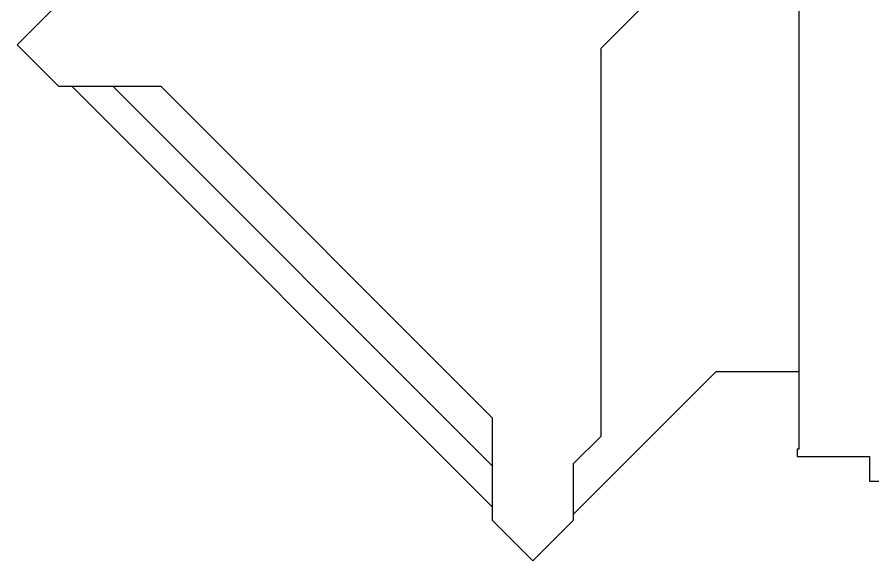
# Model space of a CAD drawing. Header units: inches. Extents: x -59 to 5673, y -29 to 4299.
# Drawn here: x -3 to 2807, y -29 to 1755 of the extents above; entities that cross this region are included whole.
import ezdxf

# ---------------------------------------------------------------- set-up
doc = ezdxf.new("R2010")
doc.units = ezdxf.units.IN
doc.header["$LTSCALE"] = 96
doc.header["$MEASUREMENT"] = 0
doc.layers.add('A-ROOF-LEVL-THIN', color=1, linetype='Continuous')

msp = doc.modelspace()

# ---------------------------------------------------------------- linework, layer by layer
at = {"layer": 'A-ROOF-LEVL-THIN'}
for p, q in [((1556.8, 148.4), (176.7, 1528.5)), ((1556.8, 283.2), (311.4, 1528.5)), ((1824, 124.3), (2292.2, 592.5)), ((2292.2, 592.5), (2563.3, 592.5))]:
    msp.add_line(p, q, dxfattribs=at)
msp.add_lwpolyline([(2359.9, 2638.3), (1294.2, 2638.2), (453.8, 1797.8), (130.5, 1797.8), (-3.1, 1664.1), (132.5, 1528.5), (468.4, 1528.5), (1556.8, 440.2), (1556.8, 104.5), (1690.4, -29.2), (1824.1, 104.5), (1824.1, 290.2), (1914.3, 380.3), (1914.3, 1653.3), (2121.8, 1860.8), (2563.3, 1860.8), (2563.3, 336.8), (2558.3, 336.8), (2558.3, 312.8), (2795.5, 312.8), (2795.5, 231.8), (3167.3, 231.8)], dxfattribs=at)

doc.saveas('drawing.dxf')
